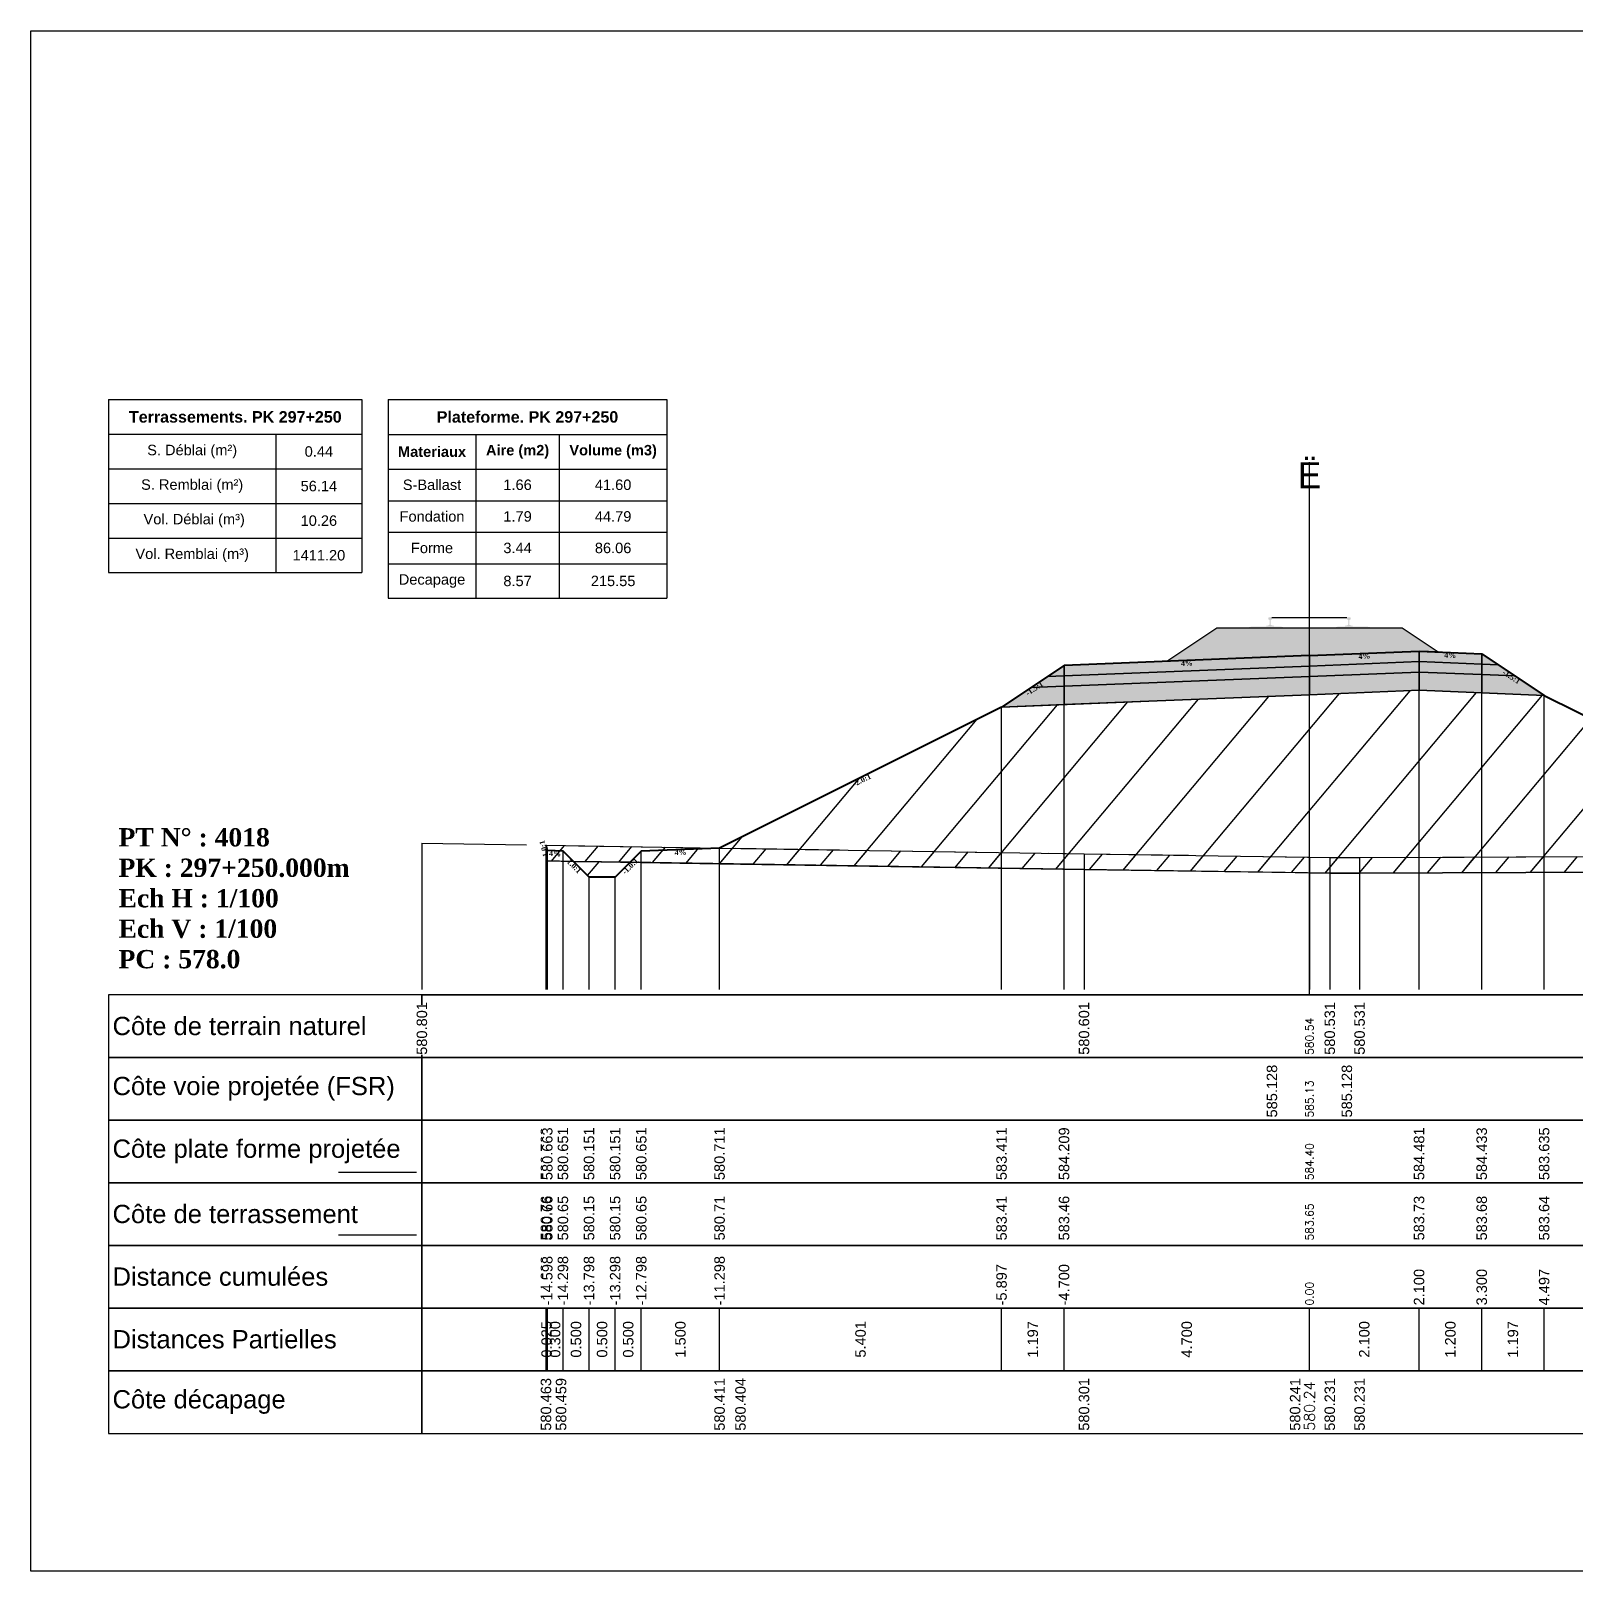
# Model space of a CAD drawing. Header units: millimetres. Extents: x 2762 to 3076, y 916 to 3305.
# Drawn here: x 3026.54 to 3056.12, y 1987.65 to 2017.15 of the extents above; entities that cross this region are included whole.
import ezdxf

# ---------------------------------------------------------------- set-up
doc = ezdxf.new("R2010")
doc.units = ezdxf.units.MM
doc.header["$LTSCALE"] = 2
doc.linetypes.add('CACHE', pattern=[9.525, 6.35, -3.175])
doc.linetypes.add('DASHED', pattern=[0.75, 0.5, -0.25])
for name, color, linetype in [('C-ANNO-TABL', 1, 'Continuous'), ('C-ANNO-TABL-TEXT', 150, 'Continuous'), ('C-ANNO-TABL-TITL', 150, 'Continuous'), ('C-ANNO-TABL-TTBL', 5, 'Continuous'), ('C-ROAD-CORR', 5, 'Continuous'), ('C-ROAD-SCTN', 7, 'Continuous')]:
    doc.layers.add(name, color=color, linetype=linetype)
doc.styles.add('ARIAL', font='arial.ttf')
doc.styles.add('C3D_Etiquette', font='romans.shx')
doc.styles.add('C3D_Profil_Travers', font='romans.shx')
doc.styles.get("Standard").update_dxf_attribs({"font": 'arial.ttf'})

msp = doc.modelspace()

# ---------------------------------------------------------------- hatches: boundary and pattern name
at = {"linetype": 'Continuous', "lineweight": -3}
h = msp.add_hatch(dxfattribs=at)
h.set_pattern_fill('GRAVEL', color=252, scale=0.009, style=0)
h.set_pattern_definition([(228.0128, (3048.461781, 2005.300422), (-1.8288, -2.0574), [0.030755, -3.0447435]), (184.96974, (3048.441207, 2005.277562), (2.743199999, 0.228600013), [0.0527764, -5.2248644]), (132.51045, (3048.388629, 2005.27299), (2.286, -2.5146), [0.0372133, -3.684125]), (267.2737, (3048.299475, 2005.21584), (0.2286, 4.572), [0.0480604, -4.7579794]), (292.83365, (3048.297189, 2005.167834), (-1.143, 2.7432), [0.047127, -4.6655827]), (357.2737, (3048.315477, 2005.1244), (-4.572, 0.2286), [0.0480604, -4.7579794]), (37.69424, (3048.363483, 2005.122114), (-2.9718, -2.286), [0.0635574, -6.2921804]), (72.25533, (3048.413775, 2005.160976), (1.6002, 5.0292), [0.0600048, -5.940473]), (121.42957, (3048.432063, 2005.218126), (-1.8288, 2.9718), [0.048223, -4.774099]), (175.23636, (3048.406917, 2005.259274), (2.5146, -0.2286), [0.055054, -2.697654]), (222.39744, (3048.352053, 2005.263846), (-2.7432, -2.5146), [0.071197, -7.0485095]), (138.81407, (3048.52579, 2005.213554), (-1.6002, 1.3716), [0.0243004, -2.405751]), (171.46923, (3048.507501, 2005.229556), (2.9718, -0.4572), [0.0462314, -4.5769175]), (225, (3048.46178, 2005.23641), (-3e-17, -0.2286), [0.032329, -0.29096]), (203.1986, (3048.44578, 2005.263846), (1.143, 0.4572), [0.01741, -1.723556]), (291.8014, (3048.429777, 2005.25699), (-0.2286, 0.6858), [0.024621, -1.206428]), (30.9638, (3048.43892, 2005.234128), (0.6858, 0.4572), [0.039989, -1.292967]), (161.565, (3048.47321, 2005.2547), (0.4572, -0.2286), [0.028916, -0.693981]), (16.38954, (3048.297189, 2005.256988), (2.286, 0.6858), [0.040508, -4.0102944]), (70.34618, (3048.336051, 2005.268418), (-0.9144, -2.5146), [0.033984, -3.3643994]), (293.1986, (3048.47321, 2005.300422), (-0.4572, 1.143), [0.034819, -1.7061465]), (343.61046, (3048.486927, 2005.268418), (-2.286, 0.6858), [0.040508, -4.0102944]), (339.44395, (3048.29719, 2005.115256), (-1.143, 0.4572), [0.039063, -1.914096]), (294.77514, (3048.333765, 2005.10154), (-1.143, 2.5146), [0.0327305, -3.2403234]), (66.8014, (3048.475497, 2005.071822), (0.4572, 1.143), [0.034819, -1.7061465]), (17.35402, (3048.489213, 2005.103826), (-2.9718, -0.9144), [0.0383204, -3.793714]), (69.44395, (3048.363483, 2005.071822), (-0.4572, -1.143), [0.0195316, -1.933628]), (101.3099, (3048.46178, 2005.07182), (-0.2286, 0.9144), [0.011656, -1.1539795]), (165.9638, (3048.459495, 2005.08325), (0.6858, -0.2286), [0.047127, -0.895415]), (186.009, (3048.413775, 2005.094682), (2.286, 0.2286), [0.043674, -4.323723]), (303.69, (3048.43892, 2005.213554), (-0.2286, 0.4572), [0.032969, -0.79126]), (353.15723, (3048.457209, 2005.186122), (3.8862, -0.4572), [0.05756, -5.698441]), (60.9454, (3048.51436, 2005.179264), (-0.9144, -1.6002), [0.023536, -2.330045]), (90, (3048.5258, 2005.19984), (-0.2286, 0.2286), [0.013716, -0.214884]), (120.25644, (3048.409203, 2005.10154), (0.9144, -1.6002), [0.031758, -3.1440547]), (48.0128, (3048.393201, 2005.128972), (1.8288, 2.0574), [0.06151, -3.0139886]), (0, (3048.43435, 2005.1747), (0.2286, 0.2286), [0.059436, -0.169164]), (325.30485, (3048.493785, 2005.174692), (2.286, -1.6002), [0.036145, -3.5783385]), (254.0546, (3048.523503, 2005.154118), (-0.2286, -0.9144), [0.033285, -1.6309485]), (207.64598, (3048.514359, 2005.122114), (-4.3434, -2.286), [0.054193, -5.365122]), (175.42608, (3048.466353, 2005.096968), (-2.9718, 0.2286), [0.0573327, -5.675926])])
h.paths.add_polyline_path([(3048.297, 2005.072), (3049.255, 2005.71), (3052.805, 2005.71), (3053.494, 2005.251), (3053.13, 2005.265)])
msp.add_hatch(color=254, dxfattribs=at).paths.add_polyline_path([(3049.812, 2005.529), (3049.812, 2005.714), (3049.927, 2005.735), (3050.275, 2005.735), (3050.275, 2005.74), (3050.201, 2005.74), (3050.201, 2005.75), (3050.202, 2005.751), (3050.204, 2005.752), (3050.205, 2005.752), (3050.225, 2005.754), (3050.228, 2005.754), (3050.231, 2005.755), (3050.259, 2005.766), (3050.262, 2005.767), (3050.263, 2005.768), (3050.264, 2005.77), (3050.265, 2005.774), (3050.266, 2005.781), (3050.267, 2005.79), (3050.268, 2005.801), (3050.268, 2005.824), (3050.267, 2005.84), (3050.267, 2005.847), (3050.266, 2005.853), (3050.265, 2005.857), (3050.265, 2005.859), (3050.264, 2005.862), (3050.263, 2005.864), (3050.262, 2005.866), (3050.261, 2005.867), (3050.26, 2005.868), (3050.244, 2005.873), (3050.242, 2005.875), (3050.241, 2005.876), (3050.24, 2005.877), (3050.24, 2005.88), (3050.24, 2005.898), (3050.241, 2005.902), (3050.242, 2005.905), (3050.244, 2005.907), (3050.246, 2005.908), (3050.249, 2005.91), (3050.25, 2005.91), (3050.254, 2005.911), (3050.258, 2005.911), (3050.261, 2005.912), (3050.265, 2005.912), (3050.27, 2005.912), (3050.273, 2005.912), (3050.276, 2005.912), (3050.28, 2005.912), (3050.283, 2005.912), (3050.287, 2005.912), (3050.292, 2005.912), (3050.295, 2005.911), (3050.299, 2005.911), (3050.303, 2005.91), (3050.304, 2005.91), (3050.306, 2005.908), (3050.309, 2005.907), (3050.311, 2005.905), (3050.312, 2005.902), (3050.312, 2005.898), (3050.312, 2005.88), (3050.312, 2005.877), (3050.312, 2005.876), (3050.311, 2005.875), (3050.309, 2005.873), (3050.293, 2005.868), (3050.292, 2005.867), (3050.29, 2005.866), (3050.289, 2005.864), (3050.289, 2005.862), (3050.288, 2005.859), (3050.287, 2005.857), (3050.287, 2005.853), (3050.286, 2005.847), (3050.285, 2005.84), (3050.285, 2005.824), (3050.285, 2005.801), (3050.286, 2005.79), (3050.287, 2005.781), (3050.288, 2005.774), (3050.289, 2005.77), (3050.29, 2005.768), (3050.291, 2005.767), (3050.293, 2005.766), (3050.322, 2005.755), (3050.325, 2005.754), (3050.328, 2005.754), (3050.348, 2005.752), (3050.349, 2005.752), (3050.35, 2005.751), (3050.351, 2005.75), (3050.351, 2005.74), (3050.277, 2005.74), (3050.277, 2005.735), (3050.481, 2005.735), (3050.613, 2005.704), (3051.447, 2005.704), (3051.578, 2005.735), (3051.782, 2005.735), (3051.782, 2005.74), (3051.708, 2005.74), (3051.708, 2005.75), (3051.709, 2005.751), (3051.711, 2005.752), (3051.712, 2005.752), (3051.732, 2005.754), (3051.735, 2005.754), (3051.738, 2005.755), (3051.766, 2005.766), (3051.769, 2005.767), (3051.77, 2005.768), (3051.771, 2005.77), (3051.772, 2005.774), (3051.773, 2005.781), (3051.774, 2005.79), (3051.775, 2005.801), (3051.775, 2005.824), (3051.774, 2005.84), (3051.774, 2005.847), (3051.773, 2005.853), (3051.772, 2005.857), (3051.772, 2005.859), (3051.771, 2005.862), (3051.77, 2005.864), (3051.769, 2005.866), (3051.768, 2005.867), (3051.767, 2005.868), (3051.751, 2005.873), (3051.749, 2005.875), (3051.748, 2005.876), (3051.747, 2005.877), (3051.747, 2005.88), (3051.747, 2005.898), (3051.748, 2005.902), (3051.749, 2005.905), (3051.751, 2005.907), (3051.753, 2005.908), (3051.756, 2005.91), (3051.757, 2005.91), (3051.761, 2005.911), (3051.765, 2005.911), (3051.768, 2005.912), (3051.772, 2005.912), (3051.777, 2005.912), (3051.78, 2005.912), (3051.783, 2005.912), (3051.787, 2005.912), (3051.79, 2005.912), (3051.794, 2005.912), (3051.799, 2005.912), (3051.802, 2005.911), (3051.806, 2005.911), (3051.81, 2005.91), (3051.811, 2005.91), (3051.813, 2005.908), (3051.816, 2005.907), (3051.818, 2005.905), (3051.819, 2005.902), (3051.819, 2005.898), (3051.819, 2005.88), (3051.819, 2005.877), (3051.819, 2005.876), (3051.818, 2005.875), (3051.816, 2005.873), (3051.8, 2005.868), (3051.799, 2005.867), (3051.797, 2005.866), (3051.796, 2005.864), (3051.796, 2005.862), (3051.795, 2005.859), (3051.794, 2005.857), (3051.794, 2005.853), (3051.793, 2005.847), (3051.792, 2005.84), (3051.792, 2005.824), (3051.792, 2005.801), (3051.793, 2005.79), (3051.794, 2005.781), (3051.795, 2005.774), (3051.796, 2005.77), (3051.797, 2005.768), (3051.798, 2005.767), (3051.8, 2005.766), (3051.829, 2005.755), (3051.832, 2005.754), (3051.835, 2005.754), (3051.855, 2005.752), (3051.856, 2005.752), (3051.857, 2005.751), (3051.858, 2005.75), (3051.858, 2005.74), (3051.784, 2005.74), (3051.784, 2005.735), (3052.132, 2005.735), (3052.247, 2005.714), (3052.247, 2005.529)])
h = msp.add_hatch(color=11, dxfattribs=at)
h.paths.add_polyline_path([(3054.33, 2005.017), (3054.33, 2005.217), (3054.649, 2005.004)])
h.paths.add_polyline_path([(3053.13, 2005.065), (3053.13, 2005.265), (3054.33, 2005.217), (3054.33, 2005.017)])
h.paths.add_polyline_path([(3051.03, 2004.981), (3051.03, 2005.181), (3053.13, 2005.265), (3053.13, 2005.065)])
h.paths.add_polyline_path([(3046.33, 2004.793), (3046.33, 2004.993), (3051.03, 2005.181), (3051.03, 2004.981)])
h.paths.add_polyline_path([(3046.01, 2004.78), (3046.33, 2004.993), (3046.33, 2004.793)])
h = msp.add_hatch(color=83, dxfattribs=at)
h.paths.add_polyline_path([(3054.33, 2004.467), (3054.33, 2004.817), (3054.968, 2004.792), (3055.526, 2004.419)])
h.paths.add_polyline_path([(3053.13, 2004.515), (3053.13, 2004.865), (3054.33, 2004.817), (3054.33, 2004.467)])
h.paths.add_polyline_path([(3051.03, 2004.431), (3051.03, 2004.781), (3053.13, 2004.865), (3053.13, 2004.515)])
h.paths.add_polyline_path([(3046.33, 2004.243), (3046.33, 2004.593), (3051.03, 2004.781), (3051.03, 2004.431)])
h.paths.add_polyline_path([(3045.133, 2004.195), (3045.691, 2004.568), (3046.33, 2004.593), (3046.33, 2004.243)])
h = msp.add_hatch(color=30, dxfattribs=at)
h.paths.add_polyline_path([(3054.33, 2004.817), (3054.33, 2005.017), (3054.649, 2005.004), (3054.968, 2004.792)])
h.paths.add_polyline_path([(3053.13, 2004.865), (3053.13, 2005.065), (3054.33, 2005.017), (3054.33, 2004.817)])
h.paths.add_polyline_path([(3051.03, 2004.781), (3051.03, 2004.981), (3053.13, 2005.065), (3053.13, 2004.865)])
h.paths.add_polyline_path([(3046.33, 2004.593), (3046.33, 2004.793), (3051.03, 2004.981), (3051.03, 2004.781)])
h.paths.add_polyline_path([(3045.691, 2004.568), (3046.01, 2004.78), (3046.33, 2004.793), (3046.33, 2004.593)])
h = msp.add_hatch(dxfattribs=at)
h.set_pattern_fill('_U', color=3, angle=50, style=0, pattern_type=0)
h.set_pattern_definition([(50, (3064.4271, 2001.0662), (-0.766044, 0.642788), [])])
h.paths.add_polyline_path([(3064.427, 2001.066), (3064.656, 2001.295), (3064.956, 2001.307), (3064.971, 2001.368), (3064.971, 2001.068)])
h.paths.add_polyline_path([(3038.019, 2001.222), (3038.232, 2001.435), (3039.732, 2001.495), (3045.133, 2004.195), (3053.13, 2004.515), (3055.526, 2004.419), (3061.656, 2001.355), (3063.156, 2001.295), (3063.388, 2001.062), (3051.991, 2001.014), (3051.42, 2001.015), (3046.712, 2001.084)])
h.paths.add_polyline_path([(3036.407, 2001.247), (3036.407, 2001.547), (3036.432, 2001.447), (3036.732, 2001.435), (3036.927, 2001.239)])
h = msp.add_hatch(dxfattribs=at)
h.set_pattern_fill('_U', color=150, scale=0.5, angle=50, style=0, pattern_type=0)
h.set_pattern_definition([(50, (3064.4271, 2001.06623), (-0.383022, 0.321394), [])])
h.paths.add_polyline_path([(3064.427, 2001.066), (3064.656, 2001.295), (3064.956, 2001.307), (3064.971, 2001.368), (3064.971, 2001.068)])
h.paths.add_polyline_path([(3061.656, 2001.355), (3064.971, 2001.368), (3064.956, 2001.307), (3064.656, 2001.295), (3064.427, 2001.066), (3063.388, 2001.062), (3063.156, 2001.295)])
h.paths.add_polyline_path([(3038.019, 2001.222), (3038.232, 2001.435), (3039.732, 2001.495), (3046.712, 2001.384), (3051.42, 2001.315), (3051.991, 2001.314), (3061.656, 2001.355), (3063.156, 2001.295), (3063.388, 2001.062), (3051.991, 2001.014), (3051.42, 2001.015), (3046.712, 2001.084)])
h.paths.add_polyline_path([(3036.407, 2001.547), (3039.732, 2001.495), (3038.232, 2001.435), (3038.019, 2001.222), (3036.927, 2001.239), (3036.732, 2001.435), (3036.432, 2001.447)])
h.paths.add_polyline_path([(3036.407, 2001.247), (3036.407, 2001.547), (3036.432, 2001.447), (3036.732, 2001.435), (3036.927, 2001.239)])
h = msp.add_hatch(dxfattribs=at)
h.set_pattern_fill('_U', color=1, angle=50, style=0, pattern_type=0)
h.set_pattern_definition([(50, (3063.3883, 2001.0619), (-0.766044, 0.642788), [])])
h.paths.add_polyline_path([(3063.388, 2001.062), (3064.427, 2001.066), (3064.156, 2000.795), (3063.656, 2000.795)])
h.paths.add_polyline_path([(3036.927, 2001.239), (3038.019, 2001.222), (3037.732, 2000.935), (3037.232, 2000.935)])

# ---------------------------------------------------------------- linework, layer by layer
at = {"color": 7, "linetype": 'Continuous', "lineweight": -3}
for p, q in [((3051.03, 1998.684), (3051.03, 2008.884)), ((3034.029, 1998.684), (3068.031, 1998.684)), ((3036.407, 1991.484), (3036.407, 1992.684)), ((3036.432, 1991.484), (3036.432, 1992.684)), ((3036.432, 1991.484), (3036.432, 1992.684)), ((3036.732, 1991.484), (3036.732, 1992.684)), ((3036.732, 1991.484), (3036.732, 1992.684)), ((3037.232, 1991.484), (3037.232, 1992.684)), ((3037.232, 1991.484), (3037.232, 1992.684)), ((3037.732, 1991.484), (3037.732, 1992.684)), ((3037.732, 1991.484), (3037.732, 1992.684)), ((3038.232, 1991.484), (3038.232, 1992.684)), ((3038.232, 1991.484), (3038.232, 1992.684)), ((3039.732, 1991.484), (3039.732, 1992.684)), ((3039.732, 1991.484), (3039.732, 1992.684)), ((3045.133, 1991.484), (3045.133, 1992.684)), ((3045.133, 1991.484), (3045.133, 1992.684)), ((3046.33, 1991.484), (3046.33, 1992.684)), ((3046.33, 1991.484), (3046.33, 1992.684)), ((3051.03, 1991.484), (3051.03, 1992.684)), ((3051.03, 1991.484), (3051.03, 1992.684)), ((3053.13, 1991.484), (3053.13, 1992.684)), ((3053.13, 1991.484), (3053.13, 1992.684)), ((3054.33, 1991.484), (3054.33, 1992.684)), ((3054.33, 1991.484), (3054.33, 1992.684)), ((3055.526, 1991.484), (3055.526, 1992.684)), ((3055.526, 1991.484), (3055.526, 1992.684))]:
    msp.add_line(p, q, dxfattribs=at)
at = {"color": 251, "linetype": 'Continuous', "lineweight": -3}
for p, q in [((3048.297, 2005.072), (3049.255, 2005.71)), ((3049.255, 2005.71), (3052.805, 2005.71)), ((3052.805, 2005.71), (3053.494, 2005.251)), ((3046.33, 2004.993), (3051.03, 2005.181)), ((3053.13, 2005.265), (3048.297, 2005.072)), ((3051.03, 2005.181), (3053.13, 2005.265)), ((3051.03, 2004.981), (3051.03, 2005.181)), ((3051.03, 2005.181), (3051.03, 2004.981)), ((3053.494, 2005.251), (3053.13, 2005.265)), ((3053.13, 2005.065), (3053.13, 2005.265)), ((3053.13, 2005.265), (3054.33, 2005.217)), ((3053.13, 2005.265), (3053.13, 2005.065)), ((3054.33, 2005.017), (3054.33, 2005.217)), ((3054.33, 2005.217), (3054.649, 2005.004)), ((3054.33, 2005.217), (3054.33, 2005.017)), ((3046.01, 2004.78), (3046.33, 2004.993)), ((3046.33, 2004.793), (3046.01, 2004.78)), ((3046.33, 2004.793), (3046.33, 2004.993)), ((3046.33, 2004.993), (3046.33, 2004.793)), ((3051.03, 2004.981), (3046.33, 2004.793)), ((3053.13, 2005.065), (3051.03, 2004.981)), ((3054.33, 2005.017), (3053.13, 2005.065)), ((3054.649, 2005.004), (3054.33, 2005.017))]:
    msp.add_line(p, q, dxfattribs=at)
at = {"color": 53, "linetype": 'Continuous', "lineweight": -3}
for p, q in [((3046.01, 2004.78), (3046.33, 2004.793)), ((3046.33, 2004.793), (3051.03, 2004.981)), ((3046.33, 2004.593), (3046.33, 2004.793)), ((3046.33, 2004.793), (3046.33, 2004.593)), ((3051.03, 2004.981), (3053.13, 2005.065)), ((3051.03, 2004.781), (3051.03, 2004.981)), ((3051.03, 2004.981), (3051.03, 2004.781)), ((3053.13, 2004.865), (3051.03, 2004.781)), ((3051.03, 2004.781), (3053.13, 2004.865)), ((3053.13, 2004.865), (3053.13, 2005.065)), ((3053.13, 2005.065), (3054.33, 2005.017)), ((3053.13, 2005.065), (3053.13, 2004.865)), ((3054.33, 2004.817), (3053.13, 2004.865)), ((3053.13, 2004.515), (3053.13, 2004.865)), ((3053.13, 2004.865), (3054.33, 2004.817)), ((3053.13, 2004.865), (3053.13, 2004.515)), ((3054.33, 2004.817), (3054.33, 2005.017)), ((3054.33, 2005.017), (3054.649, 2005.004)), ((3054.33, 2005.017), (3054.33, 2004.817)), ((3054.968, 2004.792), (3054.33, 2004.817)), ((3054.33, 2004.467), (3054.33, 2004.817)), ((3054.33, 2004.817), (3054.968, 2004.792)), ((3054.33, 2004.817), (3054.33, 2004.467)), ((3054.649, 2005.004), (3054.968, 2004.792)), ((3045.133, 2004.195), (3045.691, 2004.568)), ((3045.691, 2004.568), (3046.01, 2004.78)), ((3046.33, 2004.593), (3045.691, 2004.568)), ((3045.691, 2004.568), (3046.33, 2004.593)), ((3051.03, 2004.781), (3046.33, 2004.593)), ((3046.33, 2004.593), (3051.03, 2004.781)), ((3046.33, 2004.243), (3046.33, 2004.593)), ((3046.33, 2004.593), (3046.33, 2004.243)), ((3051.03, 2004.431), (3051.03, 2004.781)), ((3051.03, 2004.781), (3051.03, 2004.431)), ((3053.13, 2004.515), (3051.03, 2004.431)), ((3054.33, 2004.467), (3053.13, 2004.515)), ((3054.968, 2004.792), (3055.526, 2004.419)), ((3046.33, 2004.243), (3045.133, 2004.195)), ((3051.03, 2004.431), (3046.33, 2004.243)), ((3055.526, 2004.419), (3054.33, 2004.467))]:
    msp.add_line(p, q, dxfattribs=at)
at = {"color": 253, "linetype": 'Continuous', "lineweight": -3}
for p, q in [((3045.133, 2004.195), (3053.13, 2004.515)), ((3053.13, 2004.515), (3055.526, 2004.419)), ((3055.526, 2004.419), (3061.656, 2001.355)), ((3039.732, 2001.495), (3045.133, 2004.195)), ((3036.407, 2001.547), (3039.732, 2001.495)), ((3036.432, 2001.447), (3036.407, 2001.547)), ((3036.407, 2001.247), (3036.407, 2001.547)), ((3036.407, 2001.547), (3036.432, 2001.447)), ((3036.407, 2001.247), (3036.407, 2001.547)), ((3036.407, 2001.547), (3036.432, 2001.447)), ((3036.927, 2001.239), (3036.407, 2001.247)), ((3036.927, 2001.239), (3036.407, 2001.247)), ((3036.732, 2001.435), (3036.432, 2001.447)), ((3036.432, 2001.447), (3036.732, 2001.435)), ((3036.432, 2001.447), (3036.732, 2001.435)), ((3036.927, 2001.239), (3036.732, 2001.435)), ((3036.732, 2001.435), (3036.927, 2001.239)), ((3036.732, 2001.435), (3036.927, 2001.239)), ((3038.019, 2001.222), (3038.232, 2001.435)), ((3038.232, 2001.435), (3038.019, 2001.222)), ((3038.019, 2001.222), (3038.232, 2001.435)), ((3038.232, 2001.435), (3039.732, 2001.495)), ((3039.732, 2001.495), (3038.232, 2001.435)), ((3038.232, 2001.435), (3039.732, 2001.495)), ((3039.732, 2001.495), (3046.712, 2001.384)), ((3046.712, 2001.384), (3051.42, 2001.315)), ((3051.42, 2001.315), (3051.991, 2001.314)), ((3051.991, 2001.314), (3061.656, 2001.355)), ((3038.019, 2001.222), (3036.927, 2001.239)), ((3036.927, 2001.239), (3038.019, 2001.222)), ((3037.232, 2000.935), (3036.927, 2001.239)), ((3038.019, 2001.222), (3037.732, 2000.935)), ((3046.712, 2001.084), (3038.019, 2001.222)), ((3046.712, 2001.084), (3038.019, 2001.222)), ((3051.42, 2001.015), (3046.712, 2001.084)), ((3051.42, 2001.015), (3046.712, 2001.084)), ((3051.991, 2001.014), (3051.42, 2001.015)), ((3051.991, 2001.014), (3051.42, 2001.015)), ((3063.388, 2001.062), (3051.991, 2001.014)), ((3063.388, 2001.062), (3051.991, 2001.014)), ((3037.732, 2000.935), (3037.232, 2000.935))]:
    msp.add_line(p, q, dxfattribs=at)
at = {"color": 8, "linetype": 'CACHE', "lineweight": -3}
for p, q in [((3053.13, 1998.784), (3053.13, 2004.515)), ((3046.33, 1998.784), (3046.33, 2004.243)), ((3051.03, 1998.784), (3051.03, 2004.431)), ((3051.03, 1998.784), (3051.03, 2004.431)), ((3054.33, 1998.784), (3054.33, 2004.467)), ((3055.526, 1998.784), (3055.526, 2004.419)), ((3045.133, 1998.784), (3045.133, 2004.195)), ((3036.407, 1998.784), (3036.407, 2001.547)), ((3036.432, 1998.784), (3036.432, 2001.447)), ((3036.732, 1998.784), (3036.732, 2001.435)), ((3038.232, 1998.784), (3038.232, 2001.435)), ((3039.732, 1998.784), (3039.732, 2001.495)), ((3037.232, 1998.784), (3037.232, 2000.935)), ((3037.732, 1998.784), (3037.732, 2000.935))]:
    msp.add_line(p, q, dxfattribs=at)
at = {"color": 105, "linetype": 'DASHED', "lineweight": -3, "ltscale": 2}
for p, q in [((3034.03, 2001.585), (3046.712, 2001.384)), ((3046.712, 2001.384), (3051.03, 2001.321)), ((3051.03, 2001.321), (3051.42, 2001.315)), ((3051.42, 2001.315), (3051.991, 2001.314)), ((3051.991, 2001.314), (3068.03, 2001.381))]:
    msp.add_line(p, q, dxfattribs=at)
at = {"color": 98, "linetype": 'CACHE', "lineweight": -3}
for p, q in [((3034.03, 2001.585), (3034.03, 1998.784)), ((3046.712, 2001.384), (3046.712, 1998.784)), ((3051.03, 2001.321), (3051.03, 1998.784)), ((3051.42, 2001.315), (3051.42, 1998.784)), ((3051.991, 2001.314), (3051.991, 1998.784))]:
    msp.add_line(p, q, dxfattribs=at)
at = {"color": 6, "linetype": 'Continuous', "lineweight": -3}
for p, q in [((3036.407, 2001.247), (3036.696, 2001.243)), ((3036.696, 2001.243), (3039.732, 2001.195)), ((3039.732, 2001.195), (3040.133, 2001.188)), ((3040.133, 2001.188), (3046.712, 2001.084)), ((3046.712, 2001.084), (3050.756, 2001.025)), ((3050.756, 2001.025), (3051.03, 2001.021)), ((3051.03, 2001.021), (3051.42, 2001.015)), ((3051.42, 2001.015), (3051.991, 2001.014)), ((3051.991, 2001.014), (3061.656, 2001.055))]:
    msp.add_line(p, q, dxfattribs=at)
at = {"color": 154, "linetype": 'Continuous', "lineweight": -3}
msp.add_line((3032.429, 1995.284), (3033.929, 1995.284), dxfattribs=at)
at = {"color": 1, "linetype": 'Continuous', "lineweight": -3}
msp.add_line((3032.429, 1994.084), (3033.929, 1994.084), dxfattribs=at)
at = {"color": 7, "linetype": 'Continuous', "lineweight": -3}
for points in [[(3034.029, 1997.484), (3034.029, 1998.684), (3028.029, 1998.684), (3028.029, 1997.484)], [(3034.029, 1997.484), (3068.031, 1997.484), (3068.031, 1998.684), (3034.029, 1998.684)], [(3034.029, 1996.284), (3034.029, 1997.484), (3028.029, 1997.484), (3028.029, 1996.284)], [(3034.029, 1996.284), (3068.031, 1996.284), (3068.031, 1997.484), (3034.029, 1997.484)], [(3034.029, 1995.084), (3034.029, 1996.284), (3028.029, 1996.284), (3028.029, 1995.084)], [(3034.029, 1995.084), (3068.031, 1995.084), (3068.031, 1996.284), (3034.029, 1996.284)], [(3034.029, 1993.884), (3034.029, 1995.084), (3028.029, 1995.084), (3028.029, 1993.884)], [(3034.029, 1993.884), (3068.031, 1993.884), (3068.031, 1995.084), (3034.029, 1995.084)], [(3034.029, 1992.684), (3034.029, 1993.884), (3028.029, 1993.884), (3028.029, 1992.684)], [(3034.029, 1992.684), (3068.031, 1992.684), (3068.031, 1993.884), (3034.029, 1993.884)], [(3034.029, 1991.484), (3034.029, 1992.684), (3028.029, 1992.684), (3028.029, 1991.484)], [(3034.029, 1991.484), (3068.031, 1991.484), (3068.031, 1992.684), (3034.029, 1992.684)], [(3034.029, 1990.284), (3034.029, 1991.484), (3028.029, 1991.484), (3028.029, 1990.284)], [(3034.029, 1990.284), (3068.031, 1990.284), (3068.031, 1991.484), (3034.029, 1991.484)]]:
    msp.add_3dface(points, dxfattribs=at)
at = {"layer": 'C-ANNO-TABL', "color": 7, "linetype": 'Continuous', "lineweight": -3}
for p, q in [((3028.029, 2009.419), (3031.23, 2009.419)), ((3031.23, 2009.419), (3032.882, 2009.419)), ((3031.23, 2009.419), (3031.23, 2008.757)), ((3033.382, 2009.416), (3035.064, 2009.416)), ((3035.064, 2009.416), (3036.66, 2009.416)), ((3035.064, 2009.416), (3035.064, 2008.754)), ((3036.66, 2009.416), (3038.723, 2009.416)), ((3036.66, 2009.416), (3036.66, 2008.754)), ((3028.029, 2008.757), (3031.23, 2008.757)), ((3031.23, 2008.757), (3032.882, 2008.757)), ((3031.23, 2008.757), (3031.23, 2008.095)), ((3033.382, 2008.754), (3035.064, 2008.754)), ((3035.064, 2008.754), (3036.66, 2008.754)), ((3035.064, 2008.754), (3035.064, 2008.147)), ((3036.66, 2008.754), (3038.723, 2008.754)), ((3036.66, 2008.754), (3036.66, 2008.147)), ((3028.029, 2008.095), (3031.23, 2008.095)), ((3031.23, 2008.095), (3032.882, 2008.095)), ((3031.23, 2008.095), (3031.23, 2007.432)), ((3033.382, 2008.147), (3035.064, 2008.147)), ((3035.064, 2008.147), (3036.66, 2008.147)), ((3035.064, 2008.147), (3035.064, 2007.543)), ((3036.66, 2008.147), (3038.723, 2008.147)), ((3036.66, 2008.147), (3036.66, 2007.543)), ((3033.382, 2007.543), (3035.064, 2007.543)), ((3035.064, 2007.543), (3036.66, 2007.543)), ((3035.064, 2007.543), (3035.064, 2006.939)), ((3036.66, 2007.543), (3038.723, 2007.543)), ((3036.66, 2007.543), (3036.66, 2006.939)), ((3028.029, 2007.432), (3031.23, 2007.432)), ((3031.23, 2007.432), (3032.882, 2007.432)), ((3031.23, 2007.432), (3031.23, 2006.77)), ((3033.382, 2006.939), (3035.064, 2006.939)), ((3035.064, 2006.939), (3036.66, 2006.939)), ((3035.064, 2006.939), (3035.064, 2006.28)), ((3036.66, 2006.939), (3038.723, 2006.939)), ((3036.66, 2006.939), (3036.66, 2006.28))]:
    msp.add_line(p, q, dxfattribs=at)
at = {"layer": 'C-ANNO-TABL-TTBL', "color": 7, "linetype": 'Continuous', "lineweight": -3}
for p, q in [((3028.029, 2010.084), (3032.882, 2010.084)), ((3028.029, 2010.084), (3028.029, 2009.419)), ((3032.882, 2010.084), (3032.882, 2009.419)), ((3033.382, 2010.084), (3038.723, 2010.084)), ((3033.382, 2010.084), (3033.382, 2009.416)), ((3038.723, 2010.084), (3038.723, 2009.416)), ((3028.029, 2009.419), (3028.029, 2008.757)), ((3032.882, 2009.419), (3032.882, 2008.757)), ((3033.382, 2009.416), (3033.382, 2008.754)), ((3038.723, 2009.416), (3038.723, 2008.754)), ((3028.029, 2008.757), (3028.029, 2008.095)), ((3032.882, 2008.757), (3032.882, 2008.095)), ((3033.382, 2008.754), (3033.382, 2008.147)), ((3038.723, 2008.754), (3038.723, 2008.147)), ((3028.029, 2008.095), (3028.029, 2007.432)), ((3032.882, 2008.095), (3032.882, 2007.432)), ((3033.382, 2008.147), (3033.382, 2007.543)), ((3038.723, 2008.147), (3038.723, 2007.543)), ((3033.382, 2007.543), (3033.382, 2006.939)), ((3038.723, 2007.543), (3038.723, 2006.939)), ((3028.029, 2007.432), (3028.029, 2006.77)), ((3032.882, 2007.432), (3032.882, 2006.77)), ((3033.382, 2006.939), (3033.382, 2006.28)), ((3038.723, 2006.939), (3038.723, 2006.28)), ((3028.029, 2006.77), (3031.23, 2006.77)), ((3031.23, 2006.77), (3032.882, 2006.77)), ((3033.382, 2006.28), (3035.064, 2006.28)), ((3035.064, 2006.28), (3036.66, 2006.28)), ((3036.66, 2006.28), (3038.723, 2006.28))]:
    msp.add_line(p, q, dxfattribs=at)
at = {"layer": 'C-ROAD-CORR', "color": 1, "linetype": 'Continuous', "lineweight": 40}
for p, q in [((3051.03, 2005.181), (3046.33, 2004.993)), ((3051.03, 2005.181), (3053.13, 2005.265)), ((3053.13, 2005.265), (3054.33, 2005.217)), ((3054.33, 2005.217), (3055.526, 2004.419)), ((3046.33, 2004.993), (3045.133, 2004.195)), ((3055.526, 2004.419), (3061.656, 2001.355)), ((3045.133, 2004.195), (3039.732, 2001.495)), ((3036.432, 2001.447), (3036.407, 2001.547)), ((3036.732, 2001.435), (3036.432, 2001.447)), ((3037.232, 2000.935), (3036.732, 2001.435)), ((3038.232, 2001.435), (3037.732, 2000.935)), ((3039.732, 2001.495), (3038.232, 2001.435)), ((3037.732, 2000.935), (3037.232, 2000.935))]:
    msp.add_line(p, q, dxfattribs=at)
at = {"layer": 'C-ROAD-CORR', "color": 102, "linetype": 'Continuous', "lineweight": -3, "ltscale": 0.5}
for p, q in [((3051.03, 2004.431), (3053.13, 2004.515)), ((3053.13, 2004.515), (3054.33, 2004.467)), ((3046.33, 2004.243), (3045.133, 2004.195)), ((3051.03, 2004.431), (3046.33, 2004.243)), ((3054.33, 2004.467), (3055.526, 2004.419))]:
    msp.add_line(p, q, dxfattribs=at)
at = {"layer": 'C-ROAD-CORR', "color": 1, "linetype": 'Continuous', "lineweight": -3}
for p, q in [((3037.232, 2000.935), (3036.732, 2001.435)), ((3038.232, 2001.435), (3037.732, 2000.935))]:
    msp.add_line(p, q, dxfattribs=at)
at = {"layer": 'C-ROAD-SCTN', "color": 140, "linetype": 'Continuous', "lineweight": -3}
for p, q in [((3048.297, 2005.072), (3049.255, 2005.71)), ((3049.255, 2005.71), (3049.298, 2005.71)), ((3049.298, 2005.71), (3051.03, 2005.71)), ((3051.03, 2005.71), (3052.761, 2005.71)), ((3052.761, 2005.71), (3052.805, 2005.71)), ((3052.805, 2005.71), (3053.494, 2005.251))]:
    msp.add_line(p, q, dxfattribs=at)
at = {"layer": 'C-ROAD-SCTN', "color": 154, "linetype": 'Continuous', "lineweight": -3}
for p, q in [((3050.312, 2005.912), (3051.03, 2005.912)), ((3051.03, 2005.912), (3051.747, 2005.912)), ((3046.33, 2004.993), (3051.03, 2005.181)), ((3051.03, 2005.181), (3053.13, 2005.265)), ((3053.13, 2005.265), (3054.33, 2005.217)), ((3054.33, 2005.217), (3055.526, 2004.419)), ((3045.133, 2004.195), (3046.33, 2004.993)), ((3055.526, 2004.419), (3061.656, 2001.355)), ((3039.732, 2001.495), (3045.133, 2004.195)), ((3036.407, 2001.547), (3036.432, 2001.447)), ((3036.432, 2001.447), (3036.732, 2001.435)), ((3036.732, 2001.435), (3037.232, 2000.935)), ((3037.732, 2000.935), (3038.232, 2001.435)), ((3038.232, 2001.435), (3039.732, 2001.495)), ((3037.232, 2000.935), (3037.732, 2000.935))]:
    msp.add_line(p, q, dxfattribs=at)
at = {"layer": 'C-ROAD-SCTN', "color": 1, "linetype": 'Continuous', "lineweight": -3}
for p, q in [((3051.03, 2004.431), (3053.13, 2004.515)), ((3053.13, 2004.515), (3054.33, 2004.467)), ((3045.133, 2004.195), (3046.33, 2004.243)), ((3046.33, 2004.243), (3051.03, 2004.431)), ((3054.33, 2004.467), (3055.526, 2004.419)), ((3055.526, 2004.419), (3061.656, 2001.355)), ((3039.732, 2001.495), (3045.133, 2004.195)), ((3036.407, 2001.547), (3036.432, 2001.447)), ((3036.432, 2001.447), (3036.732, 2001.435)), ((3036.732, 2001.435), (3037.232, 2000.935)), ((3037.732, 2000.935), (3038.232, 2001.435)), ((3038.232, 2001.435), (3039.732, 2001.495)), ((3037.232, 2000.935), (3037.732, 2000.935))]:
    msp.add_line(p, q, dxfattribs=at)

# ---------------------------------------------------------------- texts
at = {"color": 7, "linetype": 'Continuous', "lineweight": -3}
for s, insert, char_height, attachment_point, style in [('{\\fWingdings|b0|i0|c2|p0;Ë}', (3051.03, 2008.384), 0.5, 8, 'C3D_Profil_Travers'), ('{\\fTimes New Roman|b1|i0|c0|p18;PT N° : 4018\\PPK : 297+250.000m\\PEch H : 1/100\\PEch V : 1/100\\PPC : 578.0}', (3028.218, 1999.184), 0.35, 7, 'C3D_Profil_Travers'), ('{\\fArial|b0|i0|c0|p34;Côte de terrain naturel}', (3028.104, 1998.084), 0.35, 4, 'C3D_Etiquette'), ('{\\fArial|b0|i0|c0|p34;Côte plate forme projetée}', (3028.104, 1995.684), 0.35, 4, 'C3D_Etiquette'), ('{\\fArial|b0|i0|c0|p34;Côte de terrassement}', (3028.104, 1994.484), 0.35, 4, 'C3D_Etiquette'), ('{\\fArial|b0|i0|c0|p34;Distance cumulées}', (3028.104, 1993.284), 0.35, 4, 'C3D_Etiquette'), ('{\\fArial|b0|i0|c0|p34;Distances Partielles}', (3028.104, 1992.084), 0.35, 4, 'C3D_Etiquette'), ('{\\fArial|b0|i0|c0|p34;Côte décapage}', (3028.104, 1990.884), 0.35, 4, 'C3D_Etiquette')]:
    msp.add_mtext(s, dxfattribs=dict(at, insert=insert, char_height=char_height, attachment_point=attachment_point, style=style))
at = {"color": 7, "linetype": 'Continuous', "lineweight": -3, "char_height": 0.1, "style": 'C3D_Etiquette'}
for s, insert, width, attachment_point, rotation in [('{\\fTimes New Roman|b1|i0|c0|p18;4%}', (3048.68, 2005.083), 0.42071, 2, 2.2906), ('{\\fTimes New Roman|b1|i0|c0|p18;4%}', (3052.08, 2005.219), 0.37094, 2, 2.2906), ('{\\fTimes New Roman|b1|i0|c0|p18;4%}', (3053.729, 2005.237), 0.42071, 2, 357.7094), ('{\\fTimes New Roman|b1|i0|c0|p18;-1.5:1}', (3054.926, 2004.815), 0.34598, 2, 326.3099), ('{\\fTimes New Roman|b1|i0|c0|p18;-1.5:1}', (3045.733, 2004.591), 0.34598, 2, 33.6901), ('{\\fTimes New Roman|b1|i0|c0|p18;-2.0:1}', (3042.434, 2002.841), 0.34598, 2, 26.5651), ('{\\fTimes New Roman|b1|i0|c0|p18;1.0:1}', (3036.415, 2001.496), 0.29446, 8, 104.0362), ('{\\fTimes New Roman|b1|i0|c0|p18;4%}', (3036.582, 2001.437), 0.37094, 2, 357.7094), ('{\\fTimes New Roman|b1|i0|c0|p18;1.0:1}', (3036.979, 2001.182), 0.29001, 2, 315), ('{\\fTimes New Roman|b1|i0|c0|p18;-1.0:1}', (3037.984, 2001.182), 0.34598, 2, 45), ('{\\fTimes New Roman|b1|i0|c0|p18;4%}', (3038.982, 2001.461), 0.42071, 2, 2.2906)]:
    msp.add_mtext(s, dxfattribs=dict(at, insert=insert, width=width, attachment_point=attachment_point, rotation=rotation))
at = {"color": 7, "linetype": 'Continuous', "lineweight": -3, "rotation": 90, "style": 'C3D_Profil_Travers'}
for s, insert, char_height, attachment_point in [('580.54', (3051.03, 1997.534), 0.15, 4), ('585.13', (3051.03, 1996.334), 0.15, 4), ('584.40', (3051.03, 1995.134), 0.15, 4), ('{\\fArial|b0|i0|c0|p34;580.76}', (3036.407, 1993.979), 0.2, 4), ('{\\fArial|b0|i0|c0|p34;580.66}', (3036.432, 1993.979), 0.2, 4), ('{\\fArial|b0|i0|c0|p34;580.65}', (3036.732, 1993.979), 0.2, 4), ('{\\fArial|b0|i0|c0|p34;580.15}', (3037.232, 1993.979), 0.2, 4), ('{\\fArial|b0|i0|c0|p34;580.15}', (3037.732, 1993.979), 0.2, 4), ('{\\fArial|b0|i0|c0|p34;580.65}', (3038.232, 1993.979), 0.2, 4), ('{\\fArial|b0|i0|c0|p34;580.71}', (3039.732, 1993.979), 0.2, 4), ('{\\fArial|b0|i0|c0|p34;583.41}', (3045.133, 1993.979), 0.2, 4), ('{\\fArial|b0|i0|c0|p34;583.46}', (3046.33, 1993.979), 0.2, 4), ('{\\fArial|b0|i0|c0|p34;583.73}', (3053.13, 1993.979), 0.2, 4), ('{\\fArial|b0|i0|c0|p34;583.68}', (3054.33, 1993.979), 0.2, 4), ('{\\fArial|b0|i0|c0|p34;583.64}', (3055.526, 1993.979), 0.2, 4), ('583.65', (3051.03, 1993.979), 0.15, 4), ('0.00', (3051.03, 1992.734), 0.15, 4), ('{\\fArial|b0|i0|c0|p34;0.025}', (3036.419, 1992.084), 0.2, 5), ('{\\fArial|b0|i0|c0|p34;0.300}', (3036.582, 1992.084), 0.2, 5), ('{\\fArial|b0|i0|c0|p34;0.500}', (3036.982, 1992.084), 0.2, 5), ('{\\fArial|b0|i0|c0|p34;0.500}', (3037.482, 1992.084), 0.2, 5), ('{\\fArial|b0|i0|c0|p34;0.500}', (3037.982, 1992.084), 0.2, 5), ('{\\fArial|b0|i0|c0|p34;1.500}', (3038.982, 1992.084), 0.2, 5), ('{\\fArial|b0|i0|c0|p34;5.401}', (3042.432, 1992.084), 0.2, 5), ('{\\fArial|b0|i0|c0|p34;1.197}', (3045.731, 1992.084), 0.2, 5), ('{\\fArial|b0|i0|c0|p34;4.700}', (3048.68, 1992.084), 0.2, 5), ('{\\fArial|b0|i0|c0|p34;2.100}', (3052.08, 1992.084), 0.2, 5), ('{\\fArial|b0|i0|c0|p34;1.200}', (3053.73, 1992.084), 0.2, 5), ('{\\fArial|b0|i0|c0|p34;1.197}', (3054.928, 1992.084), 0.2, 5)]:
    msp.add_mtext(s, dxfattribs=dict(at, insert=insert, char_height=char_height, attachment_point=attachment_point))
at = {"color": 7, "linetype": 'Continuous', "lineweight": -3, "insert": (3028.104, 1996.884), "char_height": 0.35, "attachment_point": 4}
msp.add_mtext('{\\fArial|b0|i0|c0|p34;Côte voie projetée (FSR)}', dxfattribs=at)
at = {"layer": 'C-ANNO-TABL-TEXT', "color": 7, "linetype": 'Continuous', "lineweight": -3, "char_height": 0.2, "attachment_point": 5, "style": 'ARIAL'}
for s, insert in [('{\\fArial|b0|i0|c0|p34;\\C7;0.44}', (3032.056, 2009.088)), ('{\\fArial|b0|i0|c0|p34;\\C7;56.14}', (3032.056, 2008.426)), ('{\\fArial|b0|i0|c0|p34;\\C7;S-Ballast}', (3034.223, 2008.451)), ('{\\fArial|b0|i0|c0|p34;\\C7;1.66}', (3035.862, 2008.451)), ('{\\C18;\\c0;41.60}', (3037.692, 2008.451)), ('{\\fArial|b0|i0|c0|p34;\\C7;10.26}', (3032.056, 2007.764)), ('{\\fArial|b0|i0|c0|p34;\\C7;Fondation}', (3034.223, 2007.845)), ('{\\fArial|b0|i0|c0|p34;\\C7;1.79}', (3035.862, 2007.845)), ('{\\C18;\\c0;44.79}', (3037.692, 2007.845)), ('{\\fArial|b0|i0|c0|p34;\\C7;1411.20}', (3032.056, 2007.101)), ('{\\fArial|b0|i0|c0|p34;\\C7;Forme}', (3034.223, 2007.241)), ('{\\fArial|b0|i0|c0|p34;\\C7;3.44}', (3035.862, 2007.241)), ('{\\C18;\\c0;86.06}', (3037.692, 2007.241)), ('{\\fArial|b0|i0|c0|p34;\\C7;Decapage}', (3034.223, 2006.609)), ('{\\fArial|b0|i0|c0|p34;\\C7;8.57}', (3035.862, 2006.609)), ('{\\C18;\\c0;215.55}', (3037.692, 2006.609))]:
    msp.add_mtext(s, dxfattribs=dict(at, insert=insert))
at = {"layer": 'C-ANNO-TABL-TITL', "color": 7, "linetype": 'Continuous', "lineweight": -3, "attachment_point": 5, "style": 'ARIAL'}
for s, insert, char_height in [('{\\fArial|b1|i0|c0|p34;\\C7;Terrassements. PK 297+250}', (3030.455, 2009.751), 0.22), ('{\\fArial|b1|i0|c0|p34;\\C18;\\c0;Plateforme. PK 297+250}', (3036.052, 2009.75), 0.22), ('{\\fArial|b0|i0|c0|p34;\\C7;S. Déblai (m²) }', (3029.629, 2009.088), 0.2), ('{\\fArial|b1|i0|c0|p34;\\C7;Materiaux   }', (3034.223, 2009.085), 0.2), ('{\\fArial|b1|i0|c0|p34;\\C7;Aire (m2)}', (3035.862, 2009.085), 0.2), ('{\\fArial|b1|i0|c0|p34;\\C7;Volume (m3)}', (3037.692, 2009.085), 0.2), ('{\\fArial|b0|i0|c0|p34;\\C7;S. Remblai (m²) }', (3029.629, 2008.426), 0.2), ('{\\fArial|b0|i0|c0|p34;\\C7; Vol. Déblai (m³) }', (3029.629, 2007.764), 0.2), ('{\\fArial|b0|i0|c0|p34;\\C7;Vol. Remblai (m³)}', (3029.629, 2007.101), 0.2)]:
    msp.add_mtext(s, dxfattribs=dict(at, insert=insert, char_height=char_height))

# ---------------------------------------------------------------- next in the draw order: texts
at = {"color": 7, "linetype": 'Continuous', "lineweight": -3, "char_height": 0.2, "attachment_point": 4, "rotation": 90, "style": 'C3D_Profil_Travers', "bg_fill": 3, "box_fill_scale": 1.000375, "bg_fill_color": 256, "bg_fill_true_color": 13158600, "bg_fill_transparency": 0}
for s, insert, width in [('{\\fArial|b0|i0|c0|p34;580.801}', (3034.03, 1997.534), 0.95654), ('{\\fArial|b0|i0|c0|p34;580.601}', (3046.712, 1997.534), 0.95654), ('{\\fArial|b0|i0|c0|p34;580.531}', (3051.42, 1997.534), 0.95654), ('{\\fArial|b0|i0|c0|p34;580.531}', (3051.991, 1997.534), 0.95654), ('{\\fArial|b0|i0|c0|p34;585.128}', (3050.312, 1996.334), 0.99595), ('{\\fArial|b0|i0|c0|p34;585.128}', (3051.747, 1996.334), 0.99595), ('{\\fArial|b0|i0|c0|p34;580.763}', (3036.407, 1995.134), 0.99553), ('{\\fArial|b0|i0|c0|p34;580.151}', (3037.232, 1995.134), 0.95654), ('{\\fArial|b0|i0|c0|p34;580.151}', (3037.732, 1995.134), 0.95654), ('{\\fArial|b0|i0|c0|p34;580.651}', (3038.232, 1995.134), 0.95654), ('{\\fArial|b0|i0|c0|p34;580.711}', (3039.732, 1995.134), 0.95654), ('{\\fArial|b0|i0|c0|p34;583.411}', (3045.133, 1995.134), 0.95654), ('{\\fArial|b0|i0|c0|p34;584.209}', (3046.33, 1995.134), 0.99595), ('{\\fArial|b0|i0|c0|p34;584.481}', (3053.13, 1995.134), 0.95654), ('{\\fArial|b0|i0|c0|p34;584.433}', (3054.33, 1995.134), 0.99553), ('{\\fArial|b0|i0|c0|p34;583.635}', (3055.526, 1995.134), 0.99705), ('{\\fArial|b0|i0|c0|p34;\\C256;-14.623}', (3036.407, 1992.734), 0.93532), ('{\\fArial|b0|i0|c0|p34;\\C256;-13.798}', (3037.232, 1992.734), 0.93573), ('{\\fArial|b0|i0|c0|p34;\\C256;-13.298}', (3037.732, 1992.734), 0.93573), ('{\\fArial|b0|i0|c0|p34;\\C256;-12.798}', (3038.232, 1992.734), 0.93573), ('{\\fArial|b0|i0|c0|p34;\\C256;-11.298}', (3039.732, 1992.734), 0.93573), ('{\\fArial|b0|i0|c0|p34;\\C256;-5.897}', (3045.133, 1992.734), 0.77838), ('{\\fArial|b0|i0|c0|p34;\\C256;-4.700}', (3046.33, 1992.734), 0.77769), ('{\\fArial|b0|i0|c0|p34;\\C256;2.100}', (3053.13, 1992.734), 0.6844), ('{\\fArial|b0|i0|c0|p34;\\C256;3.300}', (3054.33, 1992.734), 0.68082), ('{\\fArial|b0|i0|c0|p34;\\C256;4.497}', (3055.526, 1992.734), 0.68978), ('{\\fArial|b0|i0|c0|p34;580.463}', (3036.407, 1990.334), 0.99553), ('{\\fArial|b0|i0|c0|p34;580.411}', (3039.732, 1990.334), 0.95654), ('{\\fArial|b0|i0|c0|p34;580.404}', (3040.133, 1990.334), 0.99471), ('{\\fArial|b0|i0|c0|p34;580.301}', (3046.712, 1990.334), 0.95654), ('{\\fArial|b0|i0|c0|p34;580.241}', (3050.756, 1990.334), 0.95654), ('{\\fArial|b0|i0|c0|p34;580.231}', (3051.42, 1990.334), 0.95654), ('{\\fArial|b0|i0|c0|p34;580.231}', (3051.991, 1990.334), 0.95654)]:
    msp.add_mtext(s, dxfattribs=dict(at, insert=insert, width=width))

# ---------------------------------------------------------------- next in the draw order: texts
for s, insert, width in [('{\\fArial|b0|i0|c0|p34;580.663}', (3036.432, 1995.134), 0.99553), ('{\\fArial|b0|i0|c0|p34;\\C256;-14.598}', (3036.432, 1992.734), 0.93573), ('{\\fArial|b0|i0|c0|p34;580.459}', (3036.696, 1990.334), 0.99595)]:
    msp.add_mtext(s, dxfattribs=dict(at, insert=insert, width=width))
at = {"color": 7, "linetype": 'Continuous', "lineweight": -3, "insert": (3051.03, 1990.334), "char_height": 0.2, "attachment_point": 4, "rotation": 90, "style": 'C3D_Profil_Travers'}
msp.add_mtext('580.24', dxfattribs=at)

# ---------------------------------------------------------------- next in the draw order: texts
at = {"color": 7, "linetype": 'Continuous', "lineweight": -3, "char_height": 0.2, "attachment_point": 4, "rotation": 90, "style": 'C3D_Profil_Travers', "bg_fill": 3, "box_fill_scale": 1.000375, "bg_fill_color": 256, "bg_fill_true_color": 13158600, "bg_fill_transparency": 0}
for s, insert, width in [('{\\fArial|b0|i0|c0|p34;580.651}', (3036.732, 1995.134), 0.95654), ('{\\fArial|b0|i0|c0|p34;\\C256;-14.298}', (3036.732, 1992.734), 0.93573)]:
    msp.add_mtext(s, dxfattribs=dict(at, insert=insert, width=width))

# ---------------------------------------------------------------- next in the draw order: linework, layer by layer
msp.add_lwpolyline([(3026.54, 2017.145), (3075.54, 2017.145), (3075.54, 1987.645), (3026.54, 1987.645)], close=True)

doc.saveas('drawing.dxf')
